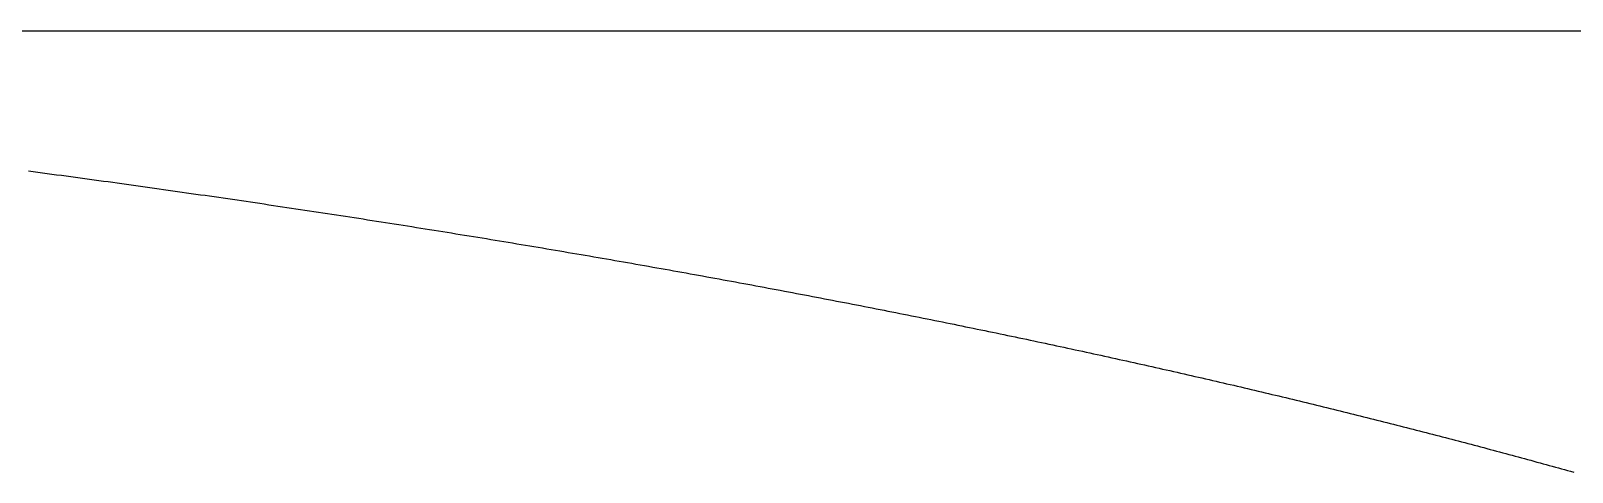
# Model space of a CAD drawing. Extents: x -14 to 315, y -179 to 16.
# Drawn here: x 29.76 to 51.77, y -119.8 to -113.5 of the extents above; entities that cross this region are included whole.
import ezdxf

# ---------------------------------------------------------------- set-up
doc = ezdxf.new("R2010")
doc.units = 0
doc.layers.add('BLACK', color=7, linetype='CONTINUOUS')

msp = doc.modelspace()

# ---------------------------------------------------------------- linework, layer by layer
at = {"layer": 'BLACK', "linetype": 'CONTINUOUS'}
for p, q in [((-2.25, -113.5), (61.75, -113.5)), ((29.723197, -115.501182), (29.790399, -115.510103)), ((29.790399, -115.510103), (29.857507, -115.519031)), ((29.857507, -115.519031), (29.924624, -115.52798)), ((29.924624, -115.52798), (29.991647, -115.536937)), ((29.991647, -115.536937), (30.058678, -115.545915)), ((30.058678, -115.545915), (30.125614, -115.554901)), ((30.125614, -115.554901), (30.192558, -115.563908)), ((30.192558, -115.563908), (30.259407, -115.572923)), ((30.259407, -115.572923), (30.326263, -115.581959)), ((30.326263, -115.581959), (30.393024, -115.591002)), ((30.393024, -115.591002), (30.459792, -115.600066)), ((30.459792, -115.600066), (30.526464, -115.609137)), ((30.526464, -115.609137), (30.593142, -115.61823)), ((30.593142, -115.61823), (30.659724, -115.627329)), ((30.659724, -115.627329), (30.726312, -115.63645)), ((30.726312, -115.63645), (30.792804, -115.645577)), ((30.792804, -115.645577), (30.859302, -115.654726)), ((30.859302, -115.654726), (30.925702, -115.663881)), ((30.925702, -115.663881), (30.992108, -115.673058)), ((30.992108, -115.673058), (31.058416, -115.682241)), ((31.058416, -115.682241), (31.124729, -115.691445)), ((31.124729, -115.691445), (31.190945, -115.700656)), ((31.190945, -115.700656), (31.257165, -115.709887)), ((31.257165, -115.709887), (31.323287, -115.719125)), ((31.323287, -115.719125), (31.389413, -115.728384)), ((31.389413, -115.728384), (31.455441, -115.73765)), ((31.455441, -115.73765), (31.521473, -115.746936)), ((31.521473, -115.746936), (31.587406, -115.756228)), ((31.587406, -115.756228), (31.653342, -115.765541)), ((31.653342, -115.765541), (31.719179, -115.774861)), ((31.719179, -115.774861), (31.78502, -115.784201)), ((31.78502, -115.784201), (31.85076, -115.793547)), ((31.85076, -115.793547), (31.916504, -115.802913)), ((31.916504, -115.802913), (31.982148, -115.812286)), ((31.982148, -115.812286), (32.047794, -115.82168)), ((32.047794, -115.82168), (32.11334, -115.831079)), ((32.11334, -115.831079), (32.178888, -115.840499)), ((32.178888, -115.840499), (32.244335, -115.849924)), ((32.244335, -115.849924), (32.309784, -115.85937)), ((32.309784, -115.85937), (32.375133, -115.868822)), ((32.375133, -115.868822), (32.440483, -115.878294)), ((32.440483, -115.878294), (32.505731, -115.887772)), ((32.505731, -115.887772), (32.570981, -115.89727)), ((32.570981, -115.89727), (32.636129, -115.906773)), ((32.636129, -115.906773), (32.701279, -115.916297)), ((32.701279, -115.916297), (32.766326, -115.925826)), ((32.766326, -115.925826), (32.831374, -115.935376)), ((32.831374, -115.935376), (32.896319, -115.944931)), ((32.896319, -115.944931), (32.961265, -115.954506)), ((32.961265, -115.954506), (33.026108, -115.964086)), ((33.026108, -115.964086), (33.090951, -115.973686)), ((33.090951, -115.973686), (33.155692, -115.983292)), ((33.155692, -115.983292), (33.220432, -115.992918)), ((33.220432, -115.992918), (33.285069, -116.002548)), ((33.285069, -116.002548), (33.349705, -116.012199)), ((33.349705, -116.012199), (33.414238, -116.021854)), ((33.414238, -116.021854), (33.47877, -116.03153)), ((33.47877, -116.03153), (33.543198, -116.04121)), ((33.543198, -116.04121), (33.607625, -116.050911)), ((33.607625, -116.050911), (33.671948, -116.060616)), ((33.671948, -116.060616), (33.736269, -116.070341)), ((33.736269, -116.070341), (33.800487, -116.08007)), ((33.800487, -116.08007), (33.864702, -116.08982)), ((33.864702, -116.08982), (33.928813, -116.099573)), ((33.928813, -116.099573), (33.992922, -116.109347)), ((33.992922, -116.109347), (34.056926, -116.119125)), ((34.056926, -116.119125), (34.120927, -116.128923)), ((34.120927, -116.128923), (34.184824, -116.138725)), ((34.184824, -116.138725), (34.248718, -116.148547)), ((34.248718, -116.148547), (34.312506, -116.158373)), ((34.312506, -116.158373), (34.376292, -116.168219)), ((34.376292, -116.168219), (34.439972, -116.178069)), ((34.439972, -116.178069), (34.503649, -116.187939)), ((34.503649, -116.187939), (34.56722, -116.197812)), ((34.56722, -116.197812), (34.630788, -116.207705)), ((34.630788, -116.207705), (34.69425, -116.217602)), ((34.69425, -116.217602), (34.757708, -116.227519)), ((34.757708, -116.227519), (34.821059, -116.237439)), ((34.821059, -116.237439), (34.884407, -116.247379)), ((34.884407, -116.247379), (34.947648, -116.257323)), ((34.947648, -116.257323), (35.010885, -116.267286)), ((35.010885, -116.267286), (35.074015, -116.277252)), ((35.074015, -116.277252), (35.137141, -116.287238)), ((35.137141, -116.287238), (35.20016, -116.297228)), ((35.20016, -116.297228), (35.263174, -116.307237)), ((35.263174, -116.307237), (35.326081, -116.317249)), ((35.326081, -116.317249), (35.388982, -116.327281)), ((35.388982, -116.327281), (35.451777, -116.337316)), ((35.451777, -116.337316), (35.514566, -116.34737)), ((35.514566, -116.34737), (35.577248, -116.357428)), ((35.577248, -116.357428), (35.639924, -116.367504)), ((35.639924, -116.367504), (35.702492, -116.377584)), ((35.702492, -116.377584), (35.765055, -116.387683)), ((35.765055, -116.387683), (35.82751, -116.397785)), ((35.82751, -116.397785), (35.889958, -116.407906)), ((35.889958, -116.407906), (35.952299, -116.41803)), ((35.952299, -116.41803), (36.014633, -116.428174)), ((36.014633, -116.428174), (36.076859, -116.43832)), ((36.076859, -116.43832), (36.139079, -116.448485)), ((36.139079, -116.448485), (36.20119, -116.458653)), ((36.20119, -116.458653), (36.263294, -116.468839)), ((36.263294, -116.468839), (36.32529, -116.479029)), ((36.32529, -116.479029), (36.387278, -116.489237)), ((36.387278, -116.489237), (36.449159, -116.499448)), ((36.449159, -116.499448), (36.511031, -116.509678)), ((36.511031, -116.509678), (36.572795, -116.519911)), ((36.572795, -116.519911), (36.634551, -116.530162)), ((36.634551, -116.530162), (36.696198, -116.540416)), ((36.696198, -116.540416), (36.757838, -116.550688)), ((36.757838, -116.550688), (36.819368, -116.560963)), ((36.819368, -116.560963), (36.88089, -116.571256)), ((36.88089, -116.571256), (36.942303, -116.581552)), ((36.942303, -116.581552), (37.003708, -116.591867)), ((37.003708, -116.591867), (37.065003, -116.602183)), ((37.065003, -116.602183), (37.12629, -116.612519)), ((37.12629, -116.612519), (37.187467, -116.622856)), ((37.187467, -116.622856), (37.248636, -116.633212)), ((37.248636, -116.633212), (37.309695, -116.64357)), ((37.309695, -116.64357), (37.370744, -116.653946)), ((37.370744, -116.653946), (37.431685, -116.664324)), ((37.431685, -116.664324), (37.492615, -116.674721)), ((37.492615, -116.674721), (37.553437, -116.68512)), ((37.553437, -116.68512), (37.614248, -116.695537)), ((37.614248, -116.695537), (37.67495, -116.705956)), ((37.67495, -116.705956), (37.735641, -116.716393)), ((37.735641, -116.716393), (37.796224, -116.726832)), ((37.796224, -116.726832), (37.856795, -116.737289)), ((37.856795, -116.737289), (37.917257, -116.747748)), ((37.917257, -116.747748), (37.977709, -116.758225)), ((37.977709, -116.758225), (38.038051, -116.768704)), ((38.038051, -116.768704), (38.098381, -116.779201)), ((38.098381, -116.779201), (38.158602, -116.789699)), ((38.158602, -116.789699), (38.218812, -116.800215)), ((38.218812, -116.800215), (38.278912, -116.810733)), ((38.278912, -116.810733), (38.339001, -116.821269)), ((38.339001, -116.821269), (38.39898, -116.831806)), ((38.39898, -116.831806), (38.458947, -116.842361)), ((38.458947, -116.842361), (38.518804, -116.852918)), ((38.518804, -116.852918), (38.578649, -116.863492)), ((38.578649, -116.863492), (38.638385, -116.874068)), ((38.638385, -116.874068), (38.698108, -116.884661)), ((38.698108, -116.884661), (38.757721, -116.895256)), ((38.757721, -116.895256), (38.817322, -116.905869)), ((38.817322, -116.905869), (38.876812, -116.916482)), ((38.876812, -116.916482), (38.936291, -116.927113)), ((38.936291, -116.927113), (38.995659, -116.937745)), ((38.995659, -116.937745), (39.055014, -116.948396)), ((39.055014, -116.948396), (39.114259, -116.959046)), ((39.114259, -116.959046), (39.173491, -116.969715)), ((39.173491, -116.969715), (39.232613, -116.980384)), ((39.232613, -116.980384), (39.291722, -116.991071)), ((39.291722, -116.991071), (39.35072, -117.001759)), ((39.35072, -117.001759), (39.409705, -117.012465)), ((39.409705, -117.012465), (39.46858, -117.02317)), ((39.46858, -117.02317), (39.527441, -117.033894)), ((39.527441, -117.033894), (39.586191, -117.044618)), ((39.586191, -117.044618), (39.644928, -117.05536)), ((39.644928, -117.05536), (39.703555, -117.066102)), ((39.703555, -117.066102), (39.762167, -117.076862)), ((39.762167, -117.076862), (39.820669, -117.087622)), ((39.820669, -117.087622), (39.879157, -117.098399)), ((39.879157, -117.098399), (39.937535, -117.109177)), ((39.937535, -117.109177), (39.995898, -117.119972)), ((39.995898, -117.119972), (40.05415, -117.130767)), ((40.05415, -117.130767), (40.112388, -117.14158)), ((40.112388, -117.14158), (40.170516, -117.152393)), ((40.170516, -117.152393), (40.228628, -117.163223)), ((40.228628, -117.163223), (40.28663, -117.174053)), ((40.28663, -117.174053), (40.344618, -117.184901)), ((40.344618, -117.184901), (40.402494, -117.195749)), ((40.402494, -117.195749), (40.460356, -117.206613)), ((40.460356, -117.206613), (40.518107, -117.217478)), ((40.518107, -117.217478), (40.575842, -117.22836)), ((40.575842, -117.22836), (40.633467, -117.239242)), ((40.633467, -117.239242), (40.691077, -117.250141)), ((40.691077, -117.250141), (40.748576, -117.261039)), ((40.748576, -117.261039), (40.806059, -117.271955)), ((40.806059, -117.271955), (40.863432, -117.28287)), ((40.863432, -117.28287), (40.920788, -117.293803)), ((40.920788, -117.293803), (40.978035, -117.304735)), ((40.978035, -117.304735), (41.035265, -117.315684)), ((41.035265, -117.315684), (41.092384, -117.326632)), ((41.092384, -117.326632), (41.149488, -117.337598)), ((41.149488, -117.337598), (41.20648, -117.348563)), ((41.20648, -117.348563), (41.263457, -117.359545)), ((41.263457, -117.359545), (41.320322, -117.370526)), ((41.320322, -117.370526), (41.377172, -117.381525)), ((41.377172, -117.381525), (41.43391, -117.392522)), ((41.43391, -117.392522), (41.490632, -117.403537)), ((41.490632, -117.403537), (41.547244, -117.41455)), ((41.547244, -117.41455), (41.603838, -117.425581)), ((41.603838, -117.425581), (41.660322, -117.43661)), ((41.660322, -117.43661), (41.716789, -117.447657)), ((41.716789, -117.447657), (41.773145, -117.458702)), ((41.773145, -117.458702), (41.829484, -117.469764)), ((41.829484, -117.469764), (41.885713, -117.480825)), ((41.885713, -117.480825), (41.941924, -117.491903)), ((41.941924, -117.491903), (41.998024, -117.50298)), ((41.998024, -117.50298), (42.054107, -117.514074)), ((42.054107, -117.514074), (42.11008, -117.525166)), ((42.11008, -117.525166), (42.166035, -117.536275)), ((42.166035, -117.536275), (42.221879, -117.547382)), ((42.221879, -117.547382), (42.277706, -117.558507)), ((42.277706, -117.558507), (42.333422, -117.56963)), ((42.333422, -117.56963), (42.38912, -117.580769)), ((42.38912, -117.580769), (42.444708, -117.591907)), ((42.444708, -117.591907), (42.500278, -117.603062)), ((42.500278, -117.603062), (42.555737, -117.614215)), ((42.555737, -117.614215), (42.611178, -117.625385)), ((42.611178, -117.625385), (42.666509, -117.636553)), ((42.666509, -117.636553), (42.721821, -117.647737)), ((42.721821, -117.647737), (42.777023, -117.65892)), ((42.777023, -117.65892), (42.832206, -117.67012)), ((42.832206, -117.67012), (42.887279, -117.681317)), ((42.887279, -117.681317), (42.942333, -117.692531)), ((42.942333, -117.692531), (42.997278, -117.703743)), ((42.997278, -117.703743), (43.052203, -117.714972)), ((43.052203, -117.714972), (43.107018, -117.726199)), ((43.107018, -117.726199), (43.161814, -117.737442)), ((43.161814, -117.737442), (43.2165, -117.748683)), ((43.2165, -117.748683), (43.271166, -117.75994)), ((43.271166, -117.75994), (43.325723, -117.771195)), ((43.325723, -117.771195), (43.38026, -117.782467)), ((43.38026, -117.782467), (43.434688, -117.793737)), ((43.434688, -117.793737), (43.489095, -117.805022)), ((43.489095, -117.805022), (43.543394, -117.816306)), ((43.543394, -117.816306), (43.597672, -117.827606)), ((43.597672, -117.827606), (43.65184, -117.838903)), ((43.65184, -117.838903), (43.705989, -117.850217)), ((43.705989, -117.850217), (43.760028, -117.861528)), ((43.760028, -117.861528), (43.814047, -117.872856)), ((43.814047, -117.872856), (43.867956, -117.884181)), ((43.867956, -117.884181), (43.921845, -117.895522)), ((43.921845, -117.895522), (43.975625, -117.906861)), ((43.975625, -117.906861), (44.029384, -117.918215)), ((44.029384, -117.918215), (44.083034, -117.929568)), ((44.083034, -117.929568), (44.136663, -117.940936)), ((44.136663, -117.940936), (44.190183, -117.952302)), ((44.190183, -117.952302), (44.243683, -117.963683)), ((44.243683, -117.963683), (44.297073, -117.975062)), ((44.297073, -117.975062), (44.350442, -117.986457)), ((44.350442, -117.986457), (44.403702, -117.997849)), ((44.403702, -117.997849), (44.456941, -118.009257)), ((44.456941, -118.009257), (44.510072, -118.020663)), ((44.510072, -118.020663), (44.563181, -118.032084)), ((44.563181, -118.032084), (44.616181, -118.043502)), ((44.616181, -118.043502), (44.66916, -118.054936)), ((44.66916, -118.054936), (44.72203, -118.066367)), ((44.72203, -118.066367), (44.774879, -118.077814)), ((44.774879, -118.077814), (44.827619, -118.089258)), ((44.827619, -118.089258), (44.880337, -118.100718)), ((44.880337, -118.100718), (44.932947, -118.112175)), ((44.932947, -118.112175), (44.985535, -118.123647)), ((44.985535, -118.123647), (45.038015, -118.135116)), ((45.038015, -118.135116), (45.090473, -118.146601)), ((45.090473, -118.146601), (45.142822, -118.158083)), ((45.142822, -118.158083), (45.195149, -118.16958)), ((45.195149, -118.16958), (45.247369, -118.181074)), ((45.247369, -118.181074), (45.299566, -118.192584)), ((45.299566, -118.192584), (45.351655, -118.20409)), ((45.351655, -118.20409), (45.403721, -118.215612)), ((45.403721, -118.215612), (45.45568, -118.227131)), ((45.45568, -118.227131), (45.507616, -118.238665)), ((45.507616, -118.238665), (45.559444, -118.250195)), ((45.559444, -118.250195), (45.61125, -118.261742)), ((45.61125, -118.261742), (45.662948, -118.273284)), ((45.662948, -118.273284), (45.714623, -118.284842)), ((45.714623, -118.284842), (45.766191, -118.296397)), ((45.766191, -118.296397), (45.817735, -118.307967)), ((45.817735, -118.307967), (45.869173, -118.319533)), ((45.869173, -118.319533), (45.920587, -118.331115)), ((45.920587, -118.331115), (45.971894, -118.342693)), ((45.971894, -118.342693), (46.023178, -118.354286)), ((46.023178, -118.354286), (46.074354, -118.365875)), ((46.074354, -118.365875), (46.125507, -118.37748)), ((46.125507, -118.37748), (46.176553, -118.389081)), ((46.176553, -118.389081), (46.227576, -118.400698)), ((46.227576, -118.400698), (46.278492, -118.41231)), ((46.278492, -118.41231), (46.329384, -118.423938)), ((46.329384, -118.423938), (46.380169, -118.435561)), ((46.380169, -118.435561), (46.430931, -118.4472)), ((46.430931, -118.4472), (46.481586, -118.458835)), ((46.481586, -118.458835), (46.532218, -118.470485)), ((46.532218, -118.470485), (46.582742, -118.482131)), ((46.582742, -118.482131), (46.633243, -118.493792)), ((46.633243, -118.493792), (46.683637, -118.505449)), ((46.683637, -118.505449), (46.734008, -118.517121)), ((46.734008, -118.517121), (46.784271, -118.528789)), ((46.784271, -118.528789), (46.834512, -118.540472)), ((46.834512, -118.540472), (46.884645, -118.552151)), ((46.884645, -118.552151), (46.934755, -118.563845)), ((46.934755, -118.563845), (46.984758, -118.575534)), ((46.984758, -118.575534), (47.034737, -118.587239)), ((47.034737, -118.587239), (47.08461, -118.598939)), ((47.08461, -118.598939), (47.134459, -118.610654)), ((47.134459, -118.610654), (47.184202, -118.622364)), ((47.184202, -118.622364), (47.23392, -118.63409)), ((47.23392, -118.63409), (47.283533, -118.645811)), ((47.283533, -118.645811), (47.333121, -118.657547)), ((47.333121, -118.657547), (47.382603, -118.669278)), ((47.382603, -118.669278), (47.432061, -118.681024)), ((47.432061, -118.681024), (47.481413, -118.692766)), ((47.481413, -118.692766), (47.530741, -118.704522)), ((47.530741, -118.704522), (47.579963, -118.716274)), ((47.579963, -118.716274), (47.62916, -118.728041)), ((47.62916, -118.728041), (47.678252, -118.739803)), ((47.678252, -118.739803), (47.72732, -118.751579)), ((47.72732, -118.751579), (47.776282, -118.763351)), ((47.776282, -118.763351), (47.825219, -118.775138)), ((47.825219, -118.775138), (47.874051, -118.786919)), ((47.874051, -118.786919), (47.922858, -118.798716)), ((47.922858, -118.798716), (47.97156, -118.810507)), ((47.97156, -118.810507), (48.020237, -118.822313)), ((48.020237, -118.822313), (48.068809, -118.834114)), ((48.068809, -118.834114), (48.117356, -118.84593)), ((48.117356, -118.84593), (48.165798, -118.857741)), ((48.165798, -118.857741), (48.214215, -118.869566)), ((48.214215, -118.869566), (48.262528, -118.881387)), ((48.262528, -118.881387), (48.310815, -118.893222)), ((48.310815, -118.893222), (48.358997, -118.905051)), ((48.358997, -118.905051), (48.407155, -118.916896)), ((48.407155, -118.916896), (48.455208, -118.928735)), ((48.455208, -118.928735), (48.503235, -118.940588)), ((48.503235, -118.940588), (48.551159, -118.952437)), ((48.551159, -118.952437), (48.599057, -118.964299)), ((48.599057, -118.964299), (48.64685, -118.976157)), ((48.64685, -118.976157), (48.694619, -118.988029)), ((48.694619, -118.988029), (48.742283, -118.999896)), ((48.742283, -118.999896), (48.789922, -119.011776)), ((48.789922, -119.011776), (48.837456, -119.023652)), ((48.837456, -119.023652), (48.884965, -119.035542)), ((48.884965, -119.035542), (48.932371, -119.047427)), ((48.932371, -119.047427), (48.979751, -119.059325)), ((48.979751, -119.059325), (49.027027, -119.071219)), ((49.027027, -119.071219), (49.074277, -119.083126)), ((49.074277, -119.083126), (49.121424, -119.095028)), ((49.121424, -119.095028), (49.168545, -119.106944)), ((49.168545, -119.106944), (49.215563, -119.118855)), ((49.215563, -119.118855), (49.262554, -119.13078)), ((49.262554, -119.13078), (49.309443, -119.142699)), ((49.309443, -119.142699), (49.356306, -119.154633)), ((49.356306, -119.154633), (49.403065, -119.166561)), ((49.403065, -119.166561), (49.449799, -119.178502)), ((49.449799, -119.178502), (49.49643, -119.190439)), ((49.49643, -119.190439), (49.543034, -119.202389)), ((49.543034, -119.202389), (49.589536, -119.214333)), ((49.589536, -119.214333), (49.636012, -119.226292)), ((49.636012, -119.226292), (49.682385, -119.238244)), ((49.682385, -119.238244), (49.728731, -119.250211)), ((49.728731, -119.250211), (49.774976, -119.262172)), ((49.774976, -119.262172), (49.821194, -119.274146)), ((49.821194, -119.274146), (49.86731, -119.286115)), ((49.86731, -119.286115), (49.913399, -119.298098)), ((49.913399, -119.298098), (49.959386, -119.310075)), ((49.959386, -119.310075), (50.005347, -119.322066)), ((50.005347, -119.322066), (50.051206, -119.33405)), ((50.051206, -119.33405), (50.097038, -119.346049)), ((50.097038, -119.346049), (50.142769, -119.358041)), ((50.142769, -119.358041), (50.188473, -119.370048)), ((50.188473, -119.370048), (50.234075, -119.382048)), ((50.234075, -119.382048), (50.279651, -119.394062)), ((50.279651, -119.394062), (50.325125, -119.40607)), ((50.325125, -119.40607), (50.370573, -119.418092)), ((50.370573, -119.418092), (50.415919, -119.430107)), ((50.415919, -119.430107), (50.461238, -119.442136)), ((50.461238, -119.442136), (50.506457, -119.454159)), ((50.506457, -119.454159), (50.551648, -119.466196)), ((50.551648, -119.466196), (50.596739, -119.478226)), ((50.596739, -119.478226), (50.641802, -119.49027)), ((50.641802, -119.49027), (50.686765, -119.502308)), ((50.686765, -119.502308), (50.731701, -119.514359)), ((50.731701, -119.514359), (50.776536, -119.526404)), ((50.776536, -119.526404), (50.821344, -119.538462)), ((50.821344, -119.538462), (50.866052, -119.550514)), ((50.866052, -119.550514), (50.910732, -119.56258)), ((50.910732, -119.56258), (50.955312, -119.574639)), ((50.955312, -119.574639), (50.999865, -119.586712)), ((50.999865, -119.586712), (51.044318, -119.598778)), ((51.044318, -119.598778), (51.088744, -119.610857)), ((51.088744, -119.610857), (51.13307, -119.62293)), ((51.13307, -119.62293), (51.177368, -119.635017)), ((51.177368, -119.635017), (51.221567, -119.647097)), ((51.221567, -119.647097), (51.265738, -119.65919)), ((51.265738, -119.65919), (51.30981, -119.671277)), ((51.30981, -119.671277), (51.353854, -119.683377)), ((51.353854, -119.683377), (51.397799, -119.69547)), ((51.397799, -119.69547), (51.441717, -119.707577)), ((51.441717, -119.707577), (51.485535, -119.719677)), ((51.485535, -119.719677), (51.529325, -119.73179)), ((51.529325, -119.73179), (51.573017, -119.743896)), ((51.573017, -119.743896), (51.616681, -119.756016)), ((51.616681, -119.756016), (51.660246, -119.768129)), ((51.660246, -119.768129), (51.703784, -119.780255)), ((51.703784, -119.780255), (51.747222, -119.792375)), ((51.747222, -119.792375), (51.790633, -119.804507))]:
    msp.add_line(p, q, dxfattribs=at)

doc.saveas('drawing.dxf')
